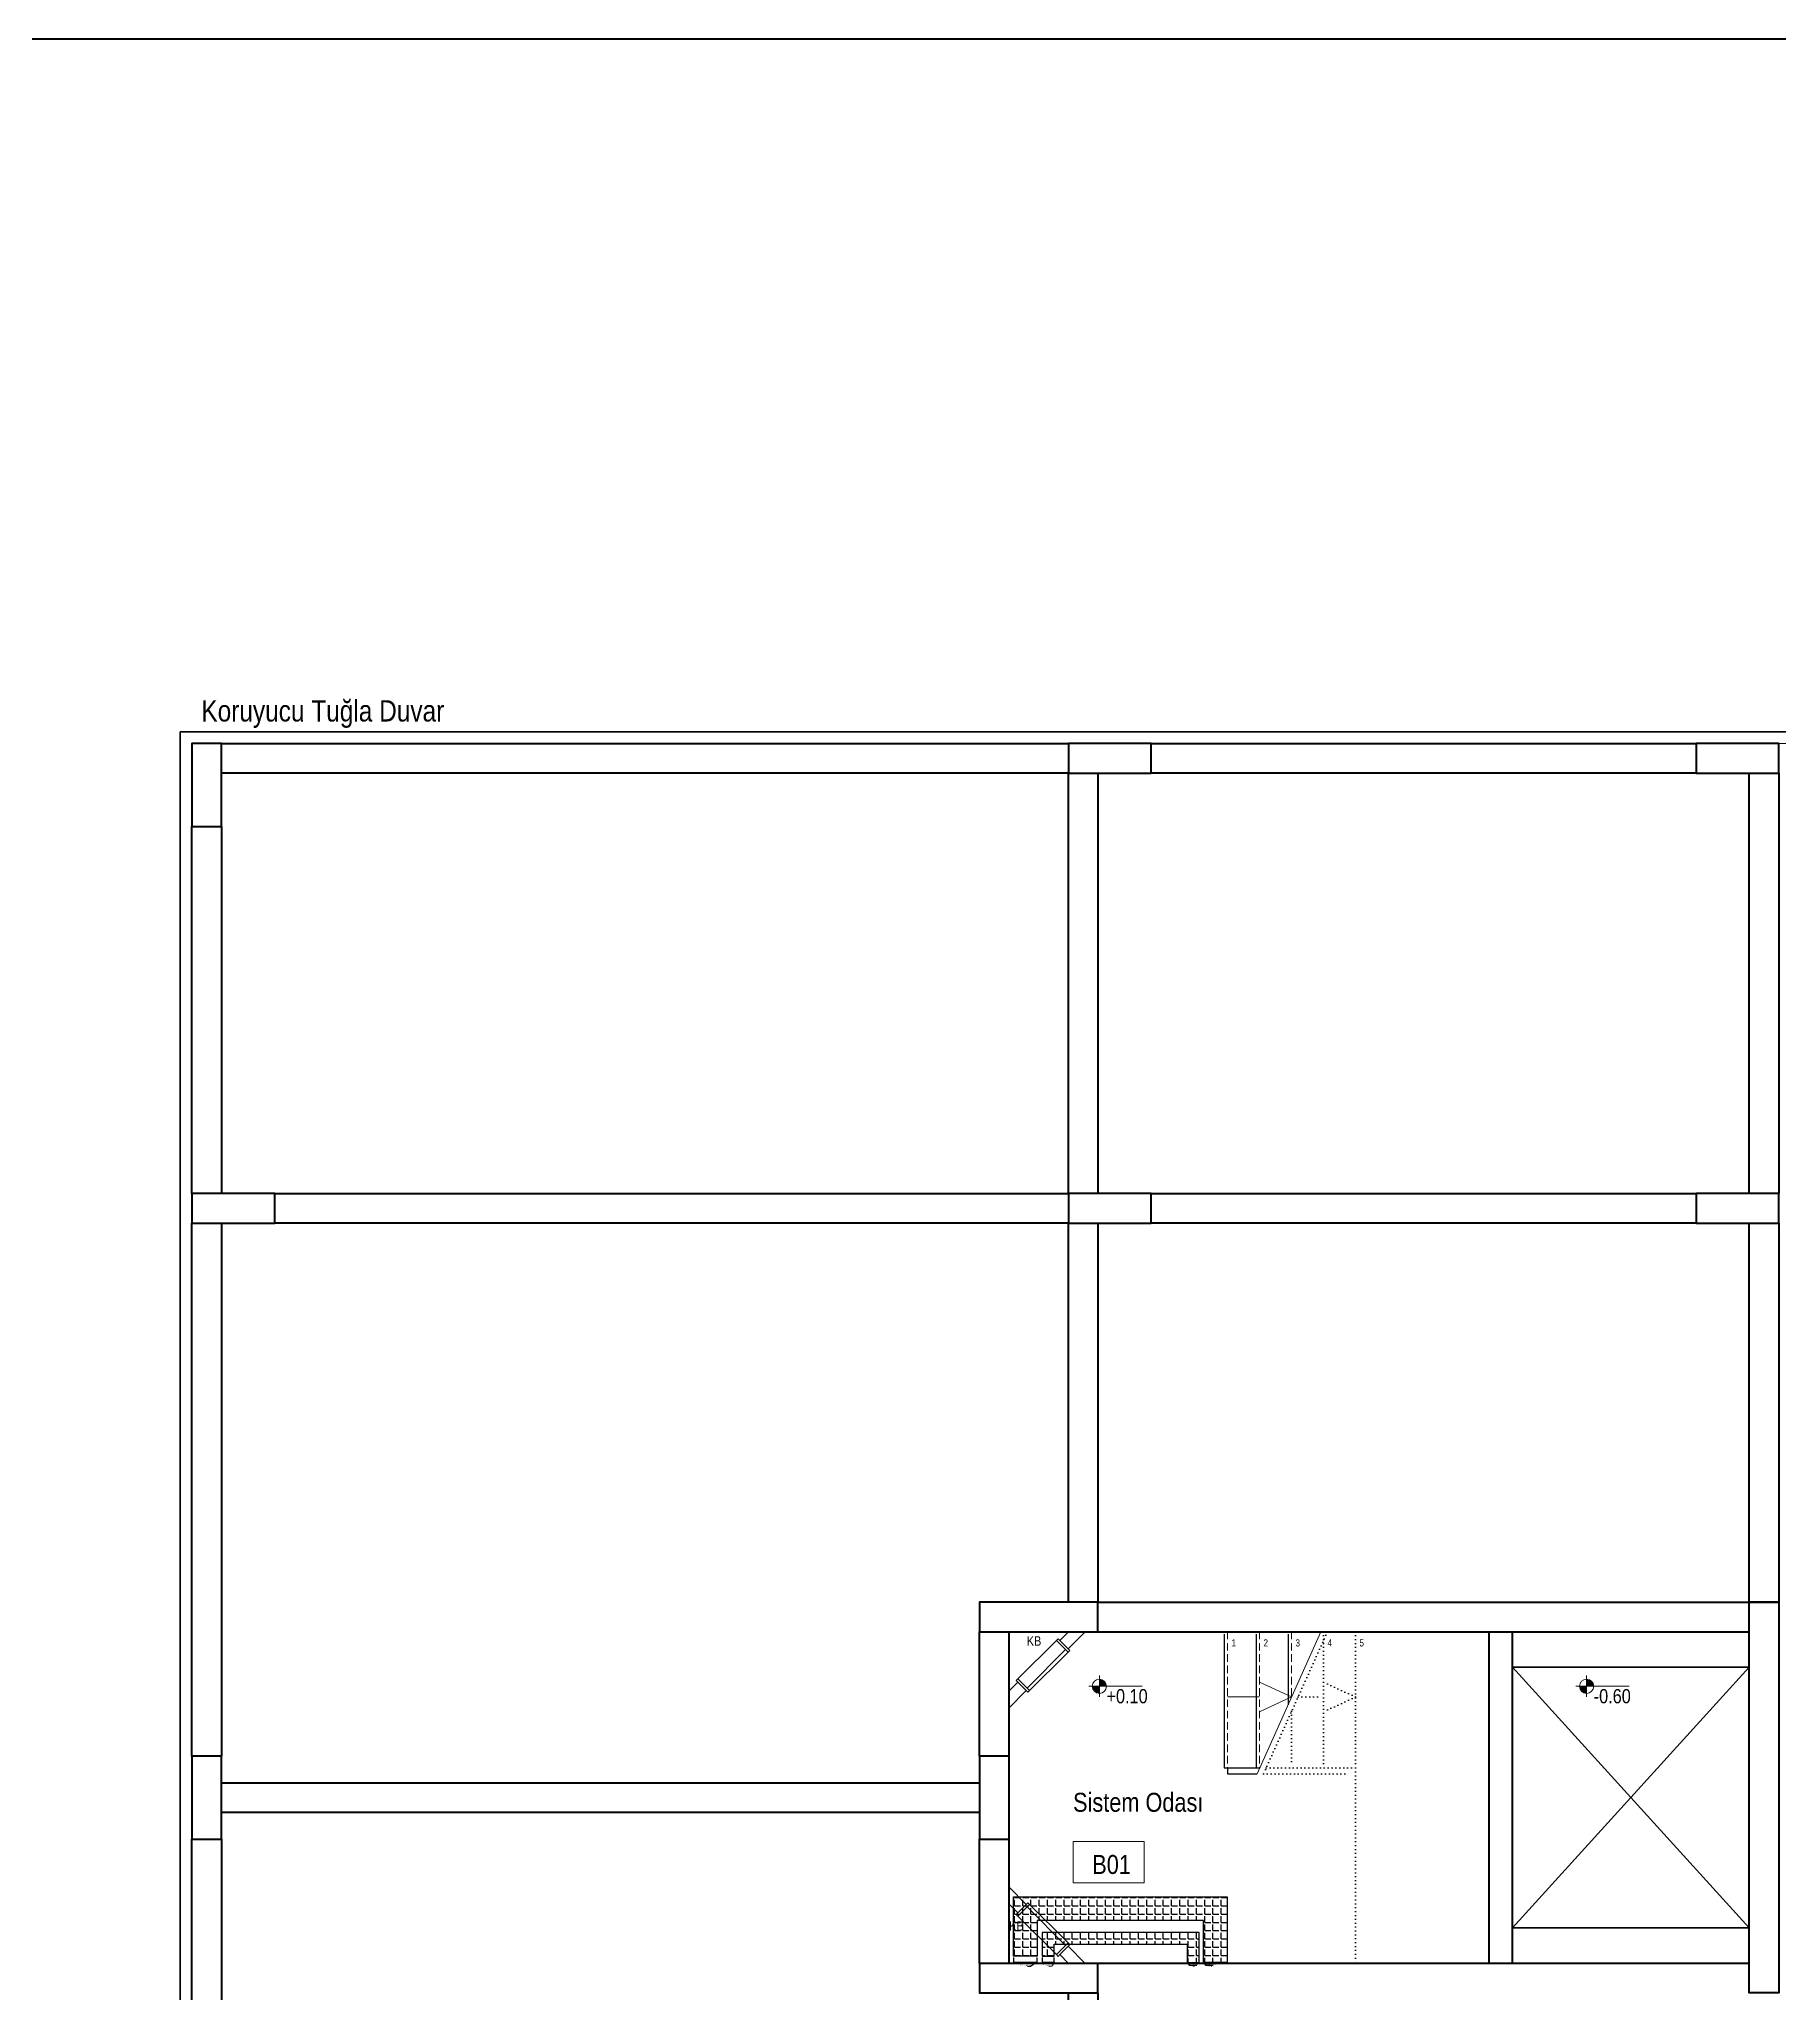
# Model space of a CAD drawing. Header units: millimetres. Extents: x 1811019 to 3717122, y -501178 to -243171.
# Drawn here: x 1853394 to 1854863, y -245156 to -243506 of the extents above; entities that cross this region are included whole.
import ezdxf
from ezdxf.enums import TextEntityAlignment as Align

# ---------------------------------------------------------------- set-up
doc = ezdxf.new("R2010")
doc.units = ezdxf.units.MM
for name, pattern in [('izdüşüm arka', [3.175, 0, -3.175]), ('izdüşüm ön', [9.525, 6.35, -3.175]), ('su yalıtım', [30, 12, -18])]:
    doc.linetypes.add(name, pattern=pattern)
for name, color, linetype, lineweight in [('a_ba', 6, 'Continuous', 50), ('a_doğrama', 251, 'Continuous', 20), ('a_duvar', 255, 'Continuous', 35), ('a_görünüş', 32, 'Continuous', 25), ('a_görünüş_ince', 8, 'Continuous', 20), ('a_izdüşüm_arka', 255, 'izdüşüm arka', 30), ('a_izdüşüm_ön', 6, 'izdüşüm ön', 9), ('a_not_kot', 251, 'Continuous', 13), ('a_not_mahal', 253, 'Continuous', 5), ('a_not_misc', 144, 'Continuous', 5), ('a_not_text', 7, 'Continuous', 13), ('a_yalıtım_su', 7, 'su yalıtım', 13), ('a_çerçeve_line', 7, 'Continuous', 50)]:
    doc.layers.add(name, color=color, linetype=linetype, lineweight=lineweight)
for name, color, linetype in [('Kuvvetli Akım Tavası', 2, 'Continuous'), ('Text Layer', 4, 'Continuous'), ('Zayıf Akım Tavası', 3, 'Continuous')]:
    doc.layers.add(name, color=color, linetype=linetype)
doc.styles.get("Standard").update_dxf_attribs({"font": 'ARIALN.TTF'})
pattern_1 = [(0, (0, 0), (0, 6.985), [5.08, -1.905]), (90, (0, 0), (-6.985, 4e-16), [5.08, -1.905])]

# ---------------------------------------------------------------- blocks, each defined once
blk = doc.blocks.new('sembol_kot')
at = {"layer": 'a_not_kot'}
for points in [[(0, 10), (0, 0), (10, 0, 0.414214)], [(0, 0), (-10, 0, 0.414214), (0, -10)]]:
    blk.add_hatch(color=256, dxfattribs=at).paths.add_polyline_path(points)
for p, q in [((0, 15), (0, -15)), ((-15, 0), (60, 0))]:
    blk.add_line(p, q, dxfattribs=at)
blk.add_circle((0, 0), 10, dxfattribs=at)

msp = doc.modelspace()

# ---------------------------------------------------------------- hatches: boundary and pattern name
at = {"layer": 'Kuvvetli Akım Tavası'}
h = msp.add_hatch(dxfattribs=at)
h.set_pattern_fill('ANGLE', color=256)
h.set_pattern_definition(pattern_1)
h.paths.add_polyline_path([(1854216.4, -245075.2), (1854396.9, -245075.2), (1854396.9, -245130.6), (1854376.9, -245130.6), (1854376.9, -245095.2), (1854236.4, -245095.2), (1854236.4, -245125.2), (1854216.4, -245125.2)])
at = {"layer": 'Zayıf Akım Tavası'}
h = msp.add_hatch(dxfattribs=at)
h.set_pattern_fill('ANGLE', color=256)
h.set_pattern_definition(pattern_1)
h.paths.add_polyline_path([(1854250.7, -245125.2), (1854250.7, -245115.2), (1854363.1, -245115.2), (1854363.1, -245130.6), (1854373.1, -245130.6), (1854373.1, -245105.2), (1854363.1, -245105.2), (1854240.7, -245105.2), (1854240.7, -245125.2)])

# ---------------------------------------------------------------- linework, layer by layer
at = {"layer": 'a_ba', "color": 253}
for p, q in [((1854187.7, -244956.3), (1854187.7, -244851.3)), ((1854212.7, -244956.3), (1854212.7, -244851.3)), ((1854287.7, -244851.3), (1854837.7, -244851.3)), ((1854617.7, -244851.3), (1854617.7, -245131.3)), ((1854637.7, -245131.3), (1854637.7, -244851.3)), ((1854187.7, -245131.3), (1854187.7, -245026.3)), ((1854212.7, -245131.3), (1854212.7, -245026.3)), ((1854837.7, -245131.3), (1854287.7, -245131.3))]:
    msp.add_line(p, q, dxfattribs=at)
for points in [[(1853522.7, -244171.3), (1853547.7, -244171.3), (1853547.7, -244101.3), (1853522.7, -244101.3)], [(1853547.7, -244101.3), (1854262.7, -244101.3), (1854262.7, -244126.3), (1853547.7, -244126.3)], [(1854332.7, -244126.3), (1854332.7, -244101.3), (1854262.7, -244101.3), (1854262.7, -244126.3)], [(1854332.7, -244101.3), (1854792.7, -244101.3), (1854792.7, -244126.3), (1854332.7, -244126.3)], [(1854862.7, -244126.3), (1854862.7, -244101.3), (1854792.7, -244101.3), (1854792.7, -244126.3)], [(1854262.7, -244126.3), (1854287.7, -244126.3), (1854287.7, -244481.3), (1854262.7, -244481.3)], [(1854837.7, -244126.3), (1854862.7, -244126.3), (1854862.7, -244481.3), (1854837.7, -244481.3)], [(1853522.7, -244171.3), (1853547.7, -244171.3), (1853547.7, -244481.3), (1853522.7, -244481.3)], [(1853522.7, -244481.3), (1853522.7, -244506.3), (1853592.7, -244506.3), (1853592.7, -244481.3)], [(1853592.7, -244481.3), (1854262.7, -244481.3), (1854262.7, -244506.3), (1853592.7, -244506.3)], [(1854332.7, -244506.3), (1854332.7, -244481.3), (1854262.7, -244481.3), (1854262.7, -244506.3)], [(1854332.7, -244481.3), (1854792.7, -244481.3), (1854792.7, -244506.3), (1854332.7, -244506.3)], [(1854862.7, -244506.3), (1854862.7, -244481.3), (1854792.7, -244481.3), (1854792.7, -244506.3)], [(1853522.7, -244506.3), (1853547.7, -244506.3), (1853547.7, -244956.3), (1853522.7, -244956.3)], [(1854262.7, -244506.3), (1854287.7, -244506.3), (1854287.7, -244826.3), (1854262.7, -244826.3)], [(1854837.7, -244506.3), (1854862.7, -244506.3), (1854862.7, -244826.3), (1854837.7, -244826.3)], [(1854287.7, -244851.3), (1854287.7, -244826.3), (1854187.7, -244826.3), (1854187.7, -244851.3)], [(1854837.7, -244826.3), (1854862.7, -244826.3), (1854862.7, -245156.3), (1854837.7, -245156.3), (1854837.7, -245131.3), (1854837.7, -245131.3), (1854837.7, -244851.3), (1854837.7, -244851.3)], [(1853522.7, -245026.3), (1853547.7, -245026.3), (1853547.7, -244956.3), (1853522.7, -244956.3)], [(1854187.7, -245026.3), (1854212.7, -245026.3), (1854212.7, -244956.3), (1854187.7, -244956.3)], [(1853547.7, -244978.8), (1854187.7, -244978.8), (1854187.7, -245003.8), (1853547.7, -245003.8)], [(1853522.7, -245026.3), (1853547.7, -245026.3), (1853547.7, -245476.3), (1853522.7, -245476.3)], [(1854287.7, -245156.3), (1854287.7, -245131.3), (1854187.7, -245131.3), (1854187.7, -245156.3)], [(1854262.7, -245156.3), (1854287.7, -245156.3), (1854287.7, -245431.3), (1854262.7, -245431.3)]]:
    msp.add_lwpolyline(points, close=True, dxfattribs=at)
msp.add_lwpolyline([(1854287.7, -244826.3), (1854837.7, -244826.3)], dxfattribs=at)
at = {"layer": 'a_doğrama'}
for p, q in [((1854218.6, -244892.5), (1854220, -244893.9)), ((1854218.6, -245090), (1854220, -245088.6))]:
    msp.add_line(p, q, dxfattribs=at)
for points in [[(1854252.6, -244858.6), (1854254, -244857.2)], [(1854252.6, -244858.6), (1854262.5, -244868.5)], [(1854255.4, -244858.6), (1854254, -244857.2)], [(1854260.3, -244866.4), (1854227.8, -244898.9)], [(1854262.5, -244868.5), (1854228.5, -244902.4)], [(1854262.5, -244865.7), (1854263.9, -244867.1)], [(1854263.9, -244867.1), (1854262.5, -244868.5)], [(1854218.6, -244892.5), (1854220, -244891.1)], [(1854218.6, -244892.5), (1854228.5, -244902.4)], [(1854220, -244891.1), (1854229.9, -244901)], [(1854218.6, -245090), (1854228.5, -245080.1)], [(1854218.6, -245090), (1854220, -245091.4)], [(1854220, -245091.4), (1854229.9, -245081.5)], [(1854260.3, -245116.2), (1854227.8, -245083.6)], [(1854262.5, -245114), (1854228.5, -245080.1)], [(1854252.6, -245123.9), (1854262.5, -245114)], [(1854252.6, -245123.9), (1854254, -245125.4)], [(1854255.4, -245123.9), (1854254, -245125.4)], [(1854263.9, -245115.5), (1854262.5, -245114)], [(1854262.5, -245116.9), (1854263.9, -245115.5)]]:
    msp.add_lwpolyline(points, dxfattribs=at)
at = {"layer": 'a_duvar'}
for p, q in [((1854837.7, -244826.3), (1854837.7, -244826.3)), ((1854837.7, -244881.3), (1854637.7, -244881.3)), ((1854837.7, -245101.3), (1854637.7, -245101.3))]:
    msp.add_line(p, q, dxfattribs=at)
msp.add_lwpolyline([(1853512.7, -244091.3), (1855612.7, -244091.3), (1855612.7, -245891.3), (1853512.7, -245891.3)], close=True, dxfattribs=at)
for points in [[(1854262.7, -244851.3), (1854255.4, -244858.6)], [(1854255.4, -244858.6), (1854262.5, -244865.7)], [(1854276.9, -244851.3), (1854262.5, -244865.7)], [(1854220, -244893.9), (1854212.7, -244901.3)], [(1854220, -244893.9), (1854227.1, -244901)], [(1854227.1, -244901), (1854212.7, -244915.4)], [(1854227.1, -245081.5), (1854212.7, -245067.1)], [(1854220, -245088.6), (1854212.7, -245081.3)], [(1854220, -245088.6), (1854227.1, -245081.5)], [(1854255.4, -245123.9), (1854262.5, -245116.9)], [(1854262.7, -245131.3), (1854255.4, -245123.9)], [(1854276.9, -245131.3), (1854262.5, -245116.9)]]:
    msp.add_lwpolyline(points, dxfattribs=at)
at = {"layer": 'a_görünüş', "color": 251}
for p, q in [((1854394.2, -244853.3), (1854394.2, -244966.3)), ((1854421.2, -244853.3), (1854421.2, -244966.3)), ((1854448.2, -244853.3), (1854448.2, -244912.9)), ((1854394.2, -244966.3), (1854424.2, -244966.3)), ((1854397.2, -244971.3), (1854422, -244971.3))]:
    msp.add_line(p, q, dxfattribs=at)
msp.add_lwpolyline([(1854397.2, -244966.3), (1854397.2, -244971.3)], dxfattribs=at)
at = {"layer": 'a_görünüş_ince'}
for points in [[(1854252.6, -244858.6), (1854220, -244891.1)], [(1854252.6, -245123.9), (1854220, -245091.4)]]:
    msp.add_lwpolyline(points, dxfattribs=at)
at = {"layer": 'a_izdüşüm_arka'}
for p, q in [((1854478.2, -244851.3), (1854478.2, -244966.3)), ((1854505.2, -244851.3), (1854505.2, -244966.3)), ((1854456.7, -244906.3), (1854478.2, -244906.3)), ((1854451.2, -244918.4), (1854451.2, -244966.3)), ((1854427.4, -244971.3), (1854500.2, -244971.3)), ((1854429.7, -244966.3), (1854505.2, -244966.3))]:
    msp.add_line(p, q, dxfattribs=at)
for points in [[(1854481.5, -244851.2), (1854427.4, -244971.3)], [(1854505.2, -244906.3), (1854478.2, -244893.8)], [(1854505.2, -244906.3), (1854478.2, -244918.8)], [(1854505.2, -244966.3), (1854505.2, -245131.3)]]:
    msp.add_lwpolyline(points, dxfattribs=at)
at = {"layer": 'a_izdüşüm_ön', "color": 251}
for p, q in [((1854397.2, -244851.3), (1854397.2, -244966.3)), ((1854424.2, -244851.3), (1854424.2, -244966.3)), ((1854451.2, -244851.3), (1854451.2, -244906.3))]:
    msp.add_line(p, q, dxfattribs=at)
at = {"layer": 'a_not_mahal'}
msp.add_lwpolyline([(1854326.7, -245028.3), (1854266.7, -245028.3), (1854266.7, -245063.3), (1854326.7, -245063.3)], close=True, dxfattribs=at)
at = {"layer": 'a_not_misc'}
msp.add_line((1854397.2, -244906.3), (1854424.2, -244906.3), dxfattribs=at)
for points in [[(1854476, -244851.3), (1854422, -244971.3)], [(1854451.2, -244906.3), (1854424.2, -244893.8)], [(1854637.7, -244881.3), (1854837.7, -245101.3)], [(1854837.7, -244881.3), (1854637.7, -245101.3)], [(1854451.2, -244906.3), (1854424.2, -244918.8)]]:
    msp.add_lwpolyline(points, dxfattribs=at)
at = {"layer": 'a_yalıtım_su', "const_width": 1}
msp.add_lwpolyline([(1853522.7, -244101.3), (1855602.7, -244101.3), (1855602.7, -245881.3), (1853522.7, -245881.3)], close=True, dxfattribs=at)
at = {"layer": 'a_çerçeve_line'}
msp.add_lwpolyline([(1872123.9, -246506.5), (1872123.9, -243506.5), (1853005.4, -243506.5), (1853005.4, -246506.5)], close=True, dxfattribs=at)
at = {"layer": 'Kuvvetli Akım Tavası'}
msp.add_lwpolyline([(1854216.4, -245075.2), (1854396.9, -245075.2), (1854396.9, -245130.6), (1854376.9, -245130.6), (1854376.9, -245095.2), (1854236.4, -245095.2), (1854236.4, -245125.2), (1854216.4, -245125.2)], close=True, dxfattribs=at)
msp.add_lwpolyline([(1854216.3, -245126.4), (1854216.3, -245130.4), (1854236.3, -245130.4), (1854236.3, -245126.4)], dxfattribs=at)
at = {"layer": 'Text Layer'}
for p, q in [((1854228.3, -245133.6), (1854230.9, -245133.6)), ((1854236.3, -245130.4), (1854230.9, -245133.6)), ((1854246.3, -245133.6), (1854248.9, -245133.5)), ((1854250.6, -245130.4), (1854248.9, -245133.5))]:
    msp.add_line(p, q, dxfattribs=at)
for points in [[(1854363.1, -245130.6), (1854364.8, -245132.9), (1854371.1, -245132.9)], [(1854376.9, -245130.6), (1854378.6, -245132.9), (1854384.9, -245132.9)]]:
    msp.add_lwpolyline(points, dxfattribs=at)
at = {"layer": 'Zayıf Akım Tavası'}
msp.add_lwpolyline([(1854250.7, -245125.2), (1854250.7, -245115.2), (1854363.1, -245115.2), (1854363.1, -245130.6), (1854373.1, -245130.6), (1854373.1, -245105.2), (1854363.1, -245105.2), (1854240.7, -245105.2), (1854240.7, -245125.2)], close=True, dxfattribs=at)
msp.add_lwpolyline([(1854240.6, -245126.4), (1854240.6, -245130.4), (1854250.6, -245130.4), (1854250.6, -245126.4)], dxfattribs=at)

# ---------------------------------------------------------------- block references
at = {"layer": 'a_duvar', "xscale": 0.6, "yscale": 0.6, "zscale": 0.6}
for p in [(1854288.9, -244897.3), (1854700.3, -244897.3)]:
    msp.add_blockref('sembol_kot', p, dxfattribs=at)

# ---------------------------------------------------------------- texts
at = {"layer": 'a_not_kot'}
for s, p in [('+0.10', (1854294.9, -244911.7)), ('-0.60', (1854706.3, -244911.7))]:
    msp.add_text(s, height=12, dxfattribs=at).set_placement(p)
at = {"layer": 'a_not_mahal'}
for s, height, p in [('KB', 8, (1854227.6, -244863.1)), ('Sistem Odası', 16, (1854266.7, -245003.3)), ('KB', 8, (1854212.8, -245103.7))]:
    msp.add_text(s, height=height, dxfattribs=at).set_placement(p)
msp.add_text('B01', height=16, rotation=360, dxfattribs=at).set_placement((1854299.2, -245055.8), align=Align.CENTER)
at = {"layer": 'a_not_text'}
for s, height, p in [('Koruyucu Tuğla Duvar', 18, (1853530.6, -244082.7)), ('1', 6, (1854400.5, -244863.7)), ('2', 6, (1854427.5, -244863.7)), ('3', 6, (1854454.5, -244863.7)), ('4', 6, (1854481.5, -244863.7)), ('5', 6, (1854508.5, -244863.7))]:
    msp.add_text(s, height=height, dxfattribs=at).set_placement(p)
at = {"layer": 'Text Layer'}
for s, p in [('Kuvvetli Akım Merdiveni', (1854222.2, -245133.2)), ('Zayıf Akım Merdiveni', (1854241.2, -245133.2)), ('Zayıf Akım Tavası', (1854364.9, -245132.3)), ('10mm', (1854366.9, -245134.1)), ('Kuvvetli Akım Tavası', (1854378.6, -245132.3)), ('200mm', (1854380.8, -245134))]:
    msp.add_text(s, height=0.7, dxfattribs=at).set_placement(p)

doc.saveas('drawing.dxf')
